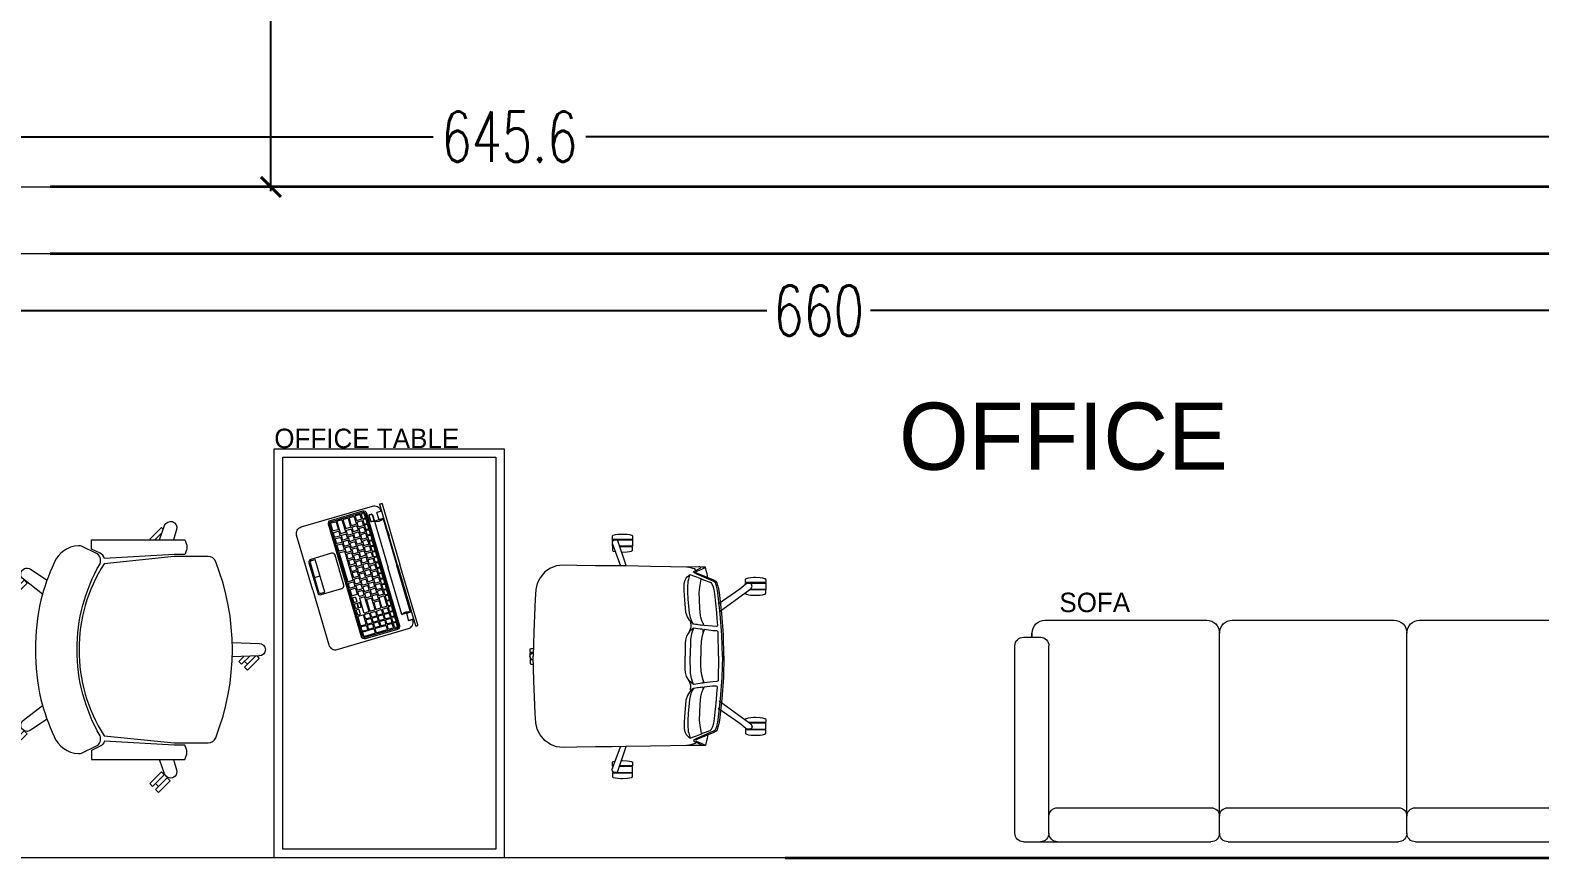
# Model space of a CAD drawing. Header units: centimetres. Extents: x -3207095 to 15275363, y -32656 to 4798027.
# Drawn here: x 683546.6 to 683996.9, y 4437975.4 to 4438223.6 of the extents above; entities that cross this region are included whole.
import ezdxf

# ---------------------------------------------------------------- set-up
doc = ezdxf.new("R2010")
doc.units = ezdxf.units.CM
doc.linetypes.add('DUZ', pattern=[500, 500])
doc.layers.get('0').update_dxf_attribs({"color": 1, "linetype": 'DUZ'})
doc.layers.add('DIM', color=1, linetype='DUZ')
for name, color, linetype, lineweight in [('DUVAR', 7, 'Continuous', 35), ('Fix & Furniture', 144, 'Continuous', 13), ('Fix. Furniture', 144, 'Continuous', 9), ('iç duvar', 7, 'Continuous', 50), ('Text & Arrow', 11, 'Continuous', 13), ('Wall', 7, 'Continuous', 35)]:
    doc.layers.add(name, color=color, linetype=linetype, lineweight=lineweight)
doc.styles.add('DIM', font='ROMANSTW.SHX', dxfattribs={"width": 0.7})
doc.dimstyles.new('1_100', dxfattribs={"dimtxt": 15, "dimasz": 6, "dimexe": 6, "dimexo": 0, "dimgap": 2, "dimtad": 0, "dimdec": 1, "dimzin": 11, "dimdsep": 46, "dimtxsty": 'DIM', "dimblk": 'ARCHTICK', "dimcen": 3, "dimdle": 1.25, "dimclrt": 2, "dimadec": 0, "dimazin": 0, "dimtfac": 1.25, "dimtdec": 1, "dimtix": 1, "dimtofl": 0, "dimtmove": 1, "dimatfit": 3, "dimldrblk": 'ARCHTICK', "dimfxl": 20, "dimfxlon": 1, "dimtolj": 1, "dimtzin": 0, "dimarcsym": 0})

# ---------------------------------------------------------------- blocks, each defined once
blk = doc.blocks.new('_ArchTick')
at = {"color": 0, "linetype": 'ByBlock', "const_width": 0.15}
blk.add_lwpolyline([(-0.5, -0.5), (0.5, 0.5)], dxfattribs=at)
blk = doc.blocks.new('*D5511')
at = {"layer": 'Defpoints', "color": 0, "linetype": 'Continuous', "lineweight": 5, "transparency": 16777216}
for p in [(683606.79, 4438416.93), (683606.79, 4438176.93), (683618.44, 4438176.93)]:
    blk.add_point(p, dxfattribs=at)
at = {"layer": 'DIM', "color": 0, "linetype": 'Continuous', "lineweight": -2, "transparency": 16777216}
for p, q in [((683618.44, 4438418.18), (683618.44, 4438312.43)), ((683606.79, 4438416.93), (683624.44, 4438416.93)), ((683618.44, 4438175.68), (683618.44, 4438281.43)), ((683606.79, 4438176.93), (683624.44, 4438176.93))]:
    blk.add_line(p, q, dxfattribs=at)
at = {"layer": 'DIM', "color": 0, "linetype": 'Continuous', "lineweight": -2, "transparency": 16777216, "xscale": 6, "yscale": 6, "zscale": 6}
for p, rotation in [((683618.44, 4438416.93), 90), ((683618.44, 4438176.93), 270)]:
    blk.add_blockref('_ArchTick', p, dxfattribs=dict(at, rotation=rotation))
at = {"layer": 'DIM', "color": 2, "linetype": 'Continuous', "lineweight": 5, "transparency": 16777216, "insert": (683618.44, 4438296.93), "char_height": 15, "attachment_point": 5, "rotation": 90, "style": 'DIM'}
blk.add_mtext('\\A1;240', dxfattribs=at)
blk = doc.blocks.new('*D5557')
at = {"layer": 'Defpoints', "color": 0, "linetype": 'Continuous', "lineweight": 5, "transparency": 16777216}
for p in [(683451.79, 4438156.93), (684111.79, 4438156.93), (684111.79, 4438140.05)]:
    blk.add_point(p, dxfattribs=at)
at = {"layer": 'DIM', "color": 0, "linetype": 'Continuous', "lineweight": -2, "transparency": 16777216}
for p, q in [((683451.79, 4438156.93), (683451.79, 4438134.05)), ((684111.79, 4438156.93), (684111.79, 4438134.05)), ((683450.54, 4438140.05), (683766.29, 4438140.05)), ((684113.04, 4438140.05), (683797.29, 4438140.05))]:
    blk.add_line(p, q, dxfattribs=at)
at = {"layer": 'DIM', "color": 0, "linetype": 'Continuous', "lineweight": -2, "transparency": 16777216, "xscale": 6, "yscale": 6, "zscale": 6, "rotation": 180}
blk.add_blockref('_ArchTick', (683451.79, 4438140.05), dxfattribs=at)
at = {"layer": 'DIM', "color": 0, "linetype": 'Continuous', "lineweight": -2, "transparency": 16777216, "xscale": 6, "yscale": 6, "zscale": 6}
blk.add_blockref('_ArchTick', (684111.79, 4438140.05), dxfattribs=at)
at = {"layer": 'DIM', "color": 2, "linetype": 'Continuous', "lineweight": 5, "transparency": 16777216, "insert": (683781.79, 4438140.05), "char_height": 15, "attachment_point": 5, "style": 'DIM'}
blk.add_mtext('\\A1;660', dxfattribs=at)
blk = doc.blocks.new('*D5562')
at = {"layer": 'Defpoints', "color": 0, "linetype": 'Continuous', "lineweight": 5, "transparency": 16777216}
for p in [(683366.79, 4438191.86), (683366.79, 4438176.93), (684012.36, 4438176.93)]:
    blk.add_point(p, dxfattribs=at)
at = {"layer": 'DIM', "color": 0, "linetype": 'Continuous', "lineweight": -2, "transparency": 16777216}
for p, q in [((683366.79, 4438176.93), (683366.79, 4438197.86)), ((684012.36, 4438176.93), (684012.36, 4438197.86)), ((683365.54, 4438191.86), (683666.83, 4438191.86)), ((684013.61, 4438191.86), (683712.33, 4438191.86))]:
    blk.add_line(p, q, dxfattribs=at)
at = {"layer": 'DIM', "color": 0, "linetype": 'Continuous', "lineweight": -2, "transparency": 16777216, "xscale": 6, "yscale": 6, "zscale": 6, "rotation": 180}
blk.add_blockref('_ArchTick', (683366.79, 4438191.86), dxfattribs=at)
at = {"layer": 'DIM', "color": 0, "linetype": 'Continuous', "lineweight": -2, "transparency": 16777216, "xscale": 6, "yscale": 6, "zscale": 6}
blk.add_blockref('_ArchTick', (684012.36, 4438191.86), dxfattribs=at)
at = {"layer": 'DIM', "color": 2, "linetype": 'Continuous', "lineweight": 5, "transparency": 16777216, "insert": (683689.58, 4438191.86), "char_height": 15, "attachment_point": 5, "style": 'DIM'}
blk.add_mtext('\\A1;645.6', dxfattribs=at)
blk = doc.blocks.new('*D5819')
at = {"layer": 'Defpoints', "color": 0, "linetype": 'Continuous', "lineweight": 5, "transparency": 16777216}
for p in [(691256.93, 4438668.74), (0, 4437978.74), (691238.54, 4437978.74)]:
    blk.add_point(p, dxfattribs=at)
at = {"layer": 'DIM', "color": 0, "linetype": 'Continuous', "lineweight": -2, "transparency": 16777216}
for p, q in [((691256.93, 4438668.74), (691232.54, 4438668.74)), ((691238.54, 4438669.99), (691238.54, 4438339.24)), ((691238.54, 4437977.49), (691238.54, 4438308.24)), ((691218.54, 4437978.74), (691244.54, 4437978.74))]:
    blk.add_line(p, q, dxfattribs=at)
at = {"layer": 'DIM', "color": 0, "linetype": 'Continuous', "lineweight": -2, "transparency": 16777216, "xscale": 6, "yscale": 6, "zscale": 6}
for p, rotation in [((691238.54, 4438668.74), 90), ((691238.54, 4437978.74), 270)]:
    blk.add_blockref('_ArchTick', p, dxfattribs=dict(at, rotation=rotation))
at = {"layer": 'DIM', "color": 2, "linetype": 'Continuous', "lineweight": 5, "transparency": 16777216, "insert": (691238.54, 4438323.74), "char_height": 15, "attachment_point": 5, "rotation": 90, "style": 'DIM'}
blk.add_mtext('\\A1;690', dxfattribs=at)
blk = doc.blocks.new('545')
at = {"color": 0}
for p, q in [((-345, -317.5), (-269, -291.1)), ((-336.8, -333.6), (-269.4, -308.1)), ((345, -317.5), (269, -291.1)), ((336.8, -333.6), (269.4, -308.1)), ((-345, -317.5), (-346.6, -320.4)), ((-346.6, -320.4), (-346.6, -326.6)), ((-346.6, -326.6), (-343.2, -332.1)), ((-343.2, -332.1), (-336.8, -333.6)), ((343.2, -332.1), (336.8, -333.6)), ((346.6, -326.6), (343.2, -332.1)), ((345, -317.5), (346.6, -320.4)), ((346.6, -320.4), (346.6, -326.6))]:
    blk.add_line(p, q, dxfattribs=at)
for points in [[(-219.4, 64.5), (-229.8, 64.5), (-231.4, 65.6), (-232.2, 66.9), (-233.6, 73.7), (-234.6, 80.5), (-235.3, 89.1), (-235.3, 94.3), (-234.6, 108.1), (-233.6, 115), (-232.1, 121.4), (-231.7, 122.6), (-230.9, 123.4), (-230.3, 124), (-228.7, 124.4), (-219.4, 124.4), (-219.4, 64.5)], [(-214.3, 64.5), (-217.6, 64.5), (-217.6, 124.4), (-199.4, 124.4), (-199.4, 77.4)], [(-190, 64.5), (-187.2, 64.5), (-185.6, 65.6), (-184.9, 66.9), (-183.4, 73.7), (-182.4, 80.5), (-181.8, 89.1), (-181.7, 94.3), (-182.4, 108.1), (-183.4, 115), (-184.9, 121.4), (-185.4, 122.6), (-186.1, 123.4), (-186.7, 124), (-188.3, 124.4), (-197.6, 124.4), (-197.5, 74.9)], [(190, 64.5), (187.2, 64.5), (185.6, 65.6), (184.9, 66.9), (183.4, 73.7), (182.4, 80.5), (181.8, 89.1), (181.7, 94.3), (182.4, 108.1), (183.4, 115), (184.9, 121.4), (185.4, 122.6), (186.1, 123.4), (186.7, 124), (188.3, 124.4), (197.6, 124.4), (197.5, 74.9)], [(214.3, 64.5), (217.6, 64.5), (217.6, 124.4), (199.4, 124.4), (199.4, 77.4)], [(219.4, 64.5), (229.8, 64.5), (231.4, 65.6), (232.2, 66.9), (233.6, 73.7), (234.6, 80.5), (235.3, 89.1), (235.3, 94.3), (234.6, 108.1), (233.6, 115), (232.1, 121.4), (231.7, 122.6), (230.9, 123.4), (230.3, 124), (228.7, 124.4), (219.4, 124.4), (219.4, 64.5)], [(-132.6, -14.4), (-199.4, 77.4), (-201, 80.6), (-207.9, 84), (-215.1, 82), (-217.6, 76.5), (-217.6, 69.9), (-214.7, 65.1), (-200.3, 47.2), (-155.2, -16.8)], [(132.6, -14.4), (199.4, 77.4), (201, 80.6), (207.9, 84), (215.1, 82), (217.6, 76.5), (217.6, 69.9), (214.7, 65.1), (200.3, 47.2), (155.2, -16.8)], [(0, 0), (-63.6, -1.5), (-127.1, -6.1), (-190.4, -13.6), (-201.5, -15.6), (-211.2, -18), (-218.8, -20.6), (-223.1, -23), (-226.8, -30.4), (-246.5, -79.1), (-248.6, -82.8), (-251.1, -83.9), (-252.7, -83), (-254.8, -78), (-259.1, -67.6), (-261.5, -61.7), (-264.8, -55.1)], [(0, 0), (63.6, -1.5), (127.1, -6.1), (190.4, -13.6), (201.5, -15.6), (211.2, -18), (218.8, -20.6), (223.1, -23), (226.8, -30.4), (246.5, -79.1), (248.6, -82.8), (251.1, -83.9), (252.7, -83), (254.8, -78), (259.1, -67.6), (261.5, -61.7), (264.8, -55.1)], [(0.2, -4.7), (-63.2, -6.7), (-126.5, -11.2), (-189.5, -18.2), (-196.2, -19.3), (-204.4, -21.2), (-210.2, -22.5), (-215.6, -23.9), (-220.4, -26.3), (-223, -29.8), (-226.5, -38.7), (-244.9, -81.3), (-250.6, -90.6), (-253, -89.5), (-263.2, -68.6)], [(-91.9, -19.6), (-89.7, -20.5), (-88.8, -22), (-89.5, -34.1), (-92.1, -59.3), (-99.5, -62.8), (-106.1, -65.7), (-116.1, -68.7), (-120.2, -69.6), (-142.3, -71.9), (-168, -73.2), (-190.1, -73.4), (-205.5, -72.3), (-224.1, -68.9), (-229.7, -68), (-229.9, -67.7), (-227.8, -61.1), (-221, -41.5), (-219.4, -38.7), (-217, -36.7), (-209.7, -33.5), (-199.2, -30.3), (-193, -29.1), (-185.7, -27.7), (-130.2, -22.5), (-111.3, -21.1), (-91.9, -19.6)], [(0, -16.2), (-73.5, -17.6), (-74.4, -19.1), (-75.4, -20.9), (-76.1, -32.8), (-79.4, -57.8), (-78.4, -59.4), (-76.1, -60.2), (-70.7, -62), (-56.7, -66.2), (-43.6, -67.7), (-25.3, -68.5), (0.1, -68.5)], [(-0.2, -4.7), (63.2, -6.7), (126.5, -11.2), (189.5, -18.2), (196.2, -19.3), (204.4, -21.2), (210.2, -22.5), (215.6, -23.9), (220.4, -26.3), (223, -29.8), (226.5, -38.7), (244.9, -81.3), (250.6, -90.6), (253, -89.5), (263.2, -68.6)], [(0, -16.2), (73.5, -17.6), (74.4, -19.1), (75.4, -20.9), (76.1, -32.8), (79.4, -57.8), (78.4, -59.4), (76.1, -60.2), (70.7, -62), (56.7, -66.2), (43.6, -67.7), (25.3, -68.5), (-0.1, -68.5)], [(91.9, -19.6), (89.7, -20.5), (88.8, -22), (89.5, -34.1), (92.1, -59.3), (99.5, -62.8), (106.1, -65.7), (116.1, -68.7), (120.2, -69.6), (142.3, -71.9), (168, -73.2), (190.1, -73.4), (205.5, -72.3), (224.1, -68.9), (229.7, -68), (229.9, -67.7), (227.8, -61.1), (221, -41.5), (219.4, -38.7), (217, -36.7), (209.7, -33.5), (199.2, -30.3), (193, -29.1), (185.7, -27.7), (130.2, -22.5), (111.3, -21.1), (91.9, -19.6)], [(-255.6, -84.2), (-260.2, -86.3), (-262, -92.8), (-263.4, -98.3), (-265.5, -112.1), (-266.6, -159.4), (-267.4, -218.9), (-269.1, -292.2), (-270, -333.3), (-270, -382.5), (-270.4, -438.7), (-271.8, -478.9), (-269.6, -498.9), (-262.6, -517.5), (-251.2, -533.8), (-234.1, -548.3), (-217.3, -556.3), (-198.7, -560.3), (-170, -562.3), (-146.1, -564), (-72.8, -567), (0, -568.4)], [(-264.8, -55.1), (-265.4, -55.1), (-265.6, -55.5), (-265.8, -64.7), (-266.1, -71.9), (-266.1, -75.4), (-265.5, -110.6)], [(-263.2, -68.6), (-263.9, -68.6), (-263.9, -68.6), (-264.8, -69.2), (-265.3, -70.7), (-266.1, -83.6)], [(-233.5, -47.9), (-245.4, -50.4), (-252.1, -51.7), (-265.3, -55)], [(-98.2, -62.2), (-95.7, -62.2), (-93.1, -62.2), (-91.9, -62.6), (-92.6, -67.5), (-93.1, -71), (-93.8, -76.4), (-94.3, -80), (-95.1, -85.2), (-95.8, -90.3), (-95.9, -91.1), (-101.7, -94.4), (-107.4, -96.4), (-111.2, -98.7), (-128.4, -102.5), (-139.6, -104.1), (-170.4, -106.5), (-191.7, -107.6), (-204, -107.6), (-223.7, -106.2), (-229.5, -104.9), (-241.4, -101.6), (-243.9, -100.7), (-240.7, -93.5), (-236.9, -82.3), (-232.9, -72), (-231.6, -68.5), (-228.5, -63.2)], [(-71.4, -61.7), (-75.9, -61.5), (-78.7, -61.8), (-79.9, -62.2), (-80.5, -65.7), (-81.1, -70.4), (-82.2, -78.1), (-82.8, -84), (-83.8, -90.4), (-66.6, -97.1), (-50.4, -99.5), (0, -101)], [(71.4, -61.7), (75.9, -61.5), (78.7, -61.8), (79.9, -62.2), (80.5, -65.7), (81.1, -70.4), (82.2, -78.1), (82.8, -84), (83.8, -90.4), (66.6, -97.1), (50.4, -99.5), (0, -101)], [(255.6, -84.2), (260.2, -86.3), (262, -92.8), (263.4, -98.3), (265.5, -112.1), (266.6, -159.4), (267.4, -218.9), (269.1, -292.2), (270, -333.3), (270, -382.5), (270.4, -438.7), (271.8, -478.9), (269.6, -498.9), (262.6, -517.5), (251.2, -533.8), (234.1, -548.3), (217.3, -556.3), (198.7, -560.3), (170, -562.3), (146.1, -564), (72.8, -567), (0, -568.4)], [(98.2, -62.2), (95.7, -62.2), (93.1, -62.2), (91.9, -62.6), (92.6, -67.5), (93.1, -71), (93.8, -76.4), (94.3, -80), (95.1, -85.2), (95.8, -90.3), (95.9, -91.1), (101.7, -94.4), (107.4, -96.4), (111.2, -98.7), (128.4, -102.5), (139.6, -104.1), (170.4, -106.5), (191.7, -107.6), (204, -107.6), (223.7, -106.2), (229.5, -104.9), (241.4, -101.6), (243.9, -100.7), (240.7, -93.5), (236.9, -82.3), (232.9, -72), (231.6, -68.5), (228.5, -63.2)], [(233.5, -47.9), (245.4, -50.4), (252.1, -51.7), (265.3, -55)], [(263.2, -68.6), (263.9, -68.6), (263.9, -68.6), (264.8, -69.2), (265.3, -70.7), (266.1, -83.6)], [(264.8, -55.1), (265.4, -55.1), (265.6, -55.5), (265.8, -64.7), (266.1, -71.9), (266.1, -75.4), (265.5, -110.6)], [(-95.9, -91.1), (-99.3, -95.4), (-107.3, -102.6), (-117.3, -109.1), (-130.9, -113.4), (-156.8, -115.8), (-179.9, -117.6), (-198.2, -119), (-214.2, -118.9), (-221.1, -117.5), (-227.1, -115.5), (-232.7, -112.9), (-236.5, -109.5), (-240.1, -105.9), (-242.4, -102.4), (-243, -101.1)], [(-102.3, -99.6), (-88.6, -99)], [(-88.6, -99), (-86.2, -99), (-81.4, -100.2), (-73.1, -103.2)], [(-83.8, -90.4), (-72.8, -103.9), (-68.2, -107.1), (-59.9, -111.7), (-48.2, -114.4), (-39.4, -115.5), (-33.8, -115.8), (0, -115.8)], [(83.8, -90.4), (72.8, -103.9), (68.2, -107.1), (59.9, -111.7), (48.2, -114.4), (39.4, -115.5), (33.8, -115.8), (0, -115.8)], [(88.6, -99), (86.2, -99), (81.4, -100.2), (73.1, -103.2)], [(102.3, -99.6), (88.6, -99)], [(95.9, -91.1), (99.3, -95.4), (107.3, -102.6), (117.3, -109.1), (130.9, -113.4), (156.8, -115.8), (179.9, -117.6), (198.2, -119), (214.2, -118.9), (221.1, -117.5), (227.1, -115.5), (232.7, -112.9), (236.5, -109.5), (240.1, -105.9), (242.4, -102.4), (243, -101.1)], [(-348.4, -332.4), (-358.8, -332.4), (-360.4, -331.3), (-361.2, -330), (-362.6, -323.2), (-363.6, -316.4), (-364.3, -307.8), (-364.3, -302.6), (-363.6, -288.8), (-362.6, -281.9), (-361.1, -275.4), (-360.7, -274.3), (-359.9, -273.5), (-359.3, -272.9), (-357.7, -272.5), (-348.4, -272.5), (-348.4, -332.4)], [(-341.8, -332.4), (-346.6, -332.4), (-346.6, -272.5), (-328.4, -272.5), (-328.4, -311.7)], [(-310.6, -305.5), (-310.5, -302.7), (-311.2, -288.9), (-312.2, -282), (-313.7, -275.5), (-314.2, -274.4), (-314.9, -273.6), (-315.5, -273), (-317.1, -272.6), (-326.4, -272.6), (-326.4, -311.1)], [(310.6, -305.5), (310.5, -302.7), (311.2, -288.9), (312.2, -282), (313.7, -275.5), (314.2, -274.4), (314.9, -273.6), (315.5, -273), (317.1, -272.6), (326.4, -272.6), (326.4, -311.1)], [(341.8, -332.4), (346.6, -332.4), (346.6, -272.5), (328.4, -272.5), (328.4, -311.7)], [(348.4, -332.4), (358.8, -332.4), (360.4, -331.3), (361.2, -330), (362.6, -323.2), (363.6, -316.4), (364.3, -307.8), (364.3, -302.6), (363.6, -288.8), (362.6, -281.9), (361.1, -275.4), (360.7, -274.3), (359.9, -273.5), (359.3, -272.9), (357.7, -272.5), (348.4, -272.5), (348.4, -332.4)], [(-328.4, -330.4), (-328.5, -332.5), (-334, -332.5)], [(-326.4, -332.5), (-316, -332.5), (-314.4, -331.4), (-313.7, -330.1), (-312.5, -324.4)], [(-326.4, -329.7), (-326.4, -332.5)], [(326.4, -332.5), (316, -332.5), (314.4, -331.4), (313.7, -330.1), (312.5, -324.4)], [(326.4, -329.7), (326.4, -332.5)], [(328.4, -330.4), (328.5, -332.5), (334, -332.5)], [(-10.8, -568.2), (-10.8, -577.8), (-20.1, -577.8), (-21.6, -577.5), (-22.8, -576.6), (-23.4, -575.7), (-23.5, -574.8), (-23.5, -571.1), (-23.5, -567.9)], [(0.2, -578.5), (-1.7, -578.4), (-2.8, -578.1), (-6.3, -576.9), (-9.2, -571.9), (-9.2, -568.2)], [(-3.7, -577.8), (-8.8, -577.8), (-8.8, -572.6)], [(-0.2, -578.5), (1.7, -578.4), (2.8, -578.1), (6.3, -576.9), (9.2, -571.9), (9.2, -568.2)], [(3.7, -577.8), (8.8, -577.8), (8.8, -572.6)], [(10.8, -568.2), (10.8, -577.8), (20.1, -577.8), (21.6, -577.5), (22.8, -576.6), (23.4, -575.7), (23.5, -574.8), (23.5, -571.1), (23.5, -567.9)]]:
    blk.add_lwpolyline(points, dxfattribs=at)
blk = doc.blocks.new('dfdjfgkjgh')
at = {"layer": 'Fix. Furniture', "rotation": 180}
blk.add_blockref('545', (250.2, 2059.6), dxfattribs=at)
blk = doc.blocks.new('Office CHair')
for p, q in [((7.47, 3.75), (7.74, 3.47)), ((-4.15, -4.72), (-3.87, -4.99)), ((19.29, -4.93), (19.36, -4.99)), ((0.31, -18.33), (0.59, -18.6)), ((14.64, -18.32), (14.92, -18.6))]:
    blk.add_line(p, q)
for points in [[(8.26, 4.63), (8.02, 4.86), (6.91, 3.75)], [(6.91, 3.75), (7.19, 3.47), (8.26, 4.54)], [(7.74, 2.91), (7.47, 3.19), (8.24, 3.96)], [(8.22, 3.39), (7.74, 2.91)], [(20.3, -4.26), (20.47, -4.44), (19.36, -5.55)], [(19.29, -5.06), (19.98, -4.38)], [(19.36, -5.55), (19.29, -5.48)]]:
    blk.add_lwpolyline(points)
for points in [[(9.53, 2.3), (9.45, 4.86, 1), (8.27, 4.86), (8.18, 2.3, -0.488714)], [(-1.57, -3.3), (-2.57, -3.01, 1), (-2.93, -4.13), (-1.57, -4.62, -0.488714)], [(19.29, -4.62), (20.65, -4.13, 1), (20.28, -3.01), (19.29, -3.3, -0.488714)], [(2.26, -15.31), (1.21, -16.87, 1), (2.16, -17.56), (3.57, -15.75, -0.488714)], [(14.14, -15.75), (15.55, -17.56, 1), (16.51, -16.87), (15.46, -15.31, -0.488714)]]:
    blk.add_lwpolyline(points, format="xyb")
for points in [[(0.68, -9.88), (0, -3.21), (0, 0, -0.30894), (0.5, 0.73, -0.188301), (17.22, 0.73, -0.30894), (17.72, 0), (17.72, -3.21), (17.03, -9.88, -0.291999)], [(-1.57, -11.08), (-1.57, -4), (-1.57, -2.22, -0.285714), (-0.2, -2.22), (-0.2, -3.21), (0.18, -9.85, 0.220172), (-0.32, -10.27), (-0.71, -11.08)], [(19.29, -11.08), (19.29, -4), (19.29, -2.22, 0.285714), (17.91, -2.22), (17.91, -3.21), (17.53, -9.85, -0.220172), (18.04, -10.27), (18.42, -11.08)], [(-0.93, -11.96), (-0.32, -10.67, -0.398658), (0.68, -10.27, 0.131636), (8.86, -12.46, 0.131636), (17.03, -10.27, -0.398658), (18.04, -10.67), (18.65, -11.96, -0.121111), (18.73, -12.33, -0.297131), (17.11, -14.63, -0.043299), (13.58, -15.91, -0.055781), (8.86, -16.4, -0.055781), (4.13, -15.91, -0.043299), (0.61, -14.63, -0.297131), (-1.01, -12.33, -0.121111)]]:
    blk.add_lwpolyline(points, format="xyb", close=True)
for points in [[(-4.7, -4.72), (-4.43, -4.99), (-3.31, -3.88), (-3.59, -3.6)], [(-3.87, -5.55), (-4.15, -5.27), (-3.03, -4.16), (-2.76, -4.44)], [(-0.24, -18.33), (0.04, -18.6), (1.15, -17.49), (0.87, -17.21)], [(14.08, -18.32), (14.36, -18.6), (15.47, -17.49), (15.19, -17.21)], [(0.59, -19.16), (0.31, -18.88), (1.43, -17.77), (1.71, -18.05)], [(14.92, -19.16), (14.64, -18.88), (15.75, -17.76), (16.03, -18.04)]]:
    blk.add_lwpolyline(points, close=True)
blk = doc.blocks.new('hdfhdfghlhjl')
at = {"layer": 'Fix. Furniture'}
for points in [[(2739.19, 2037.5), (2731.79, 2037.5, -0.414214), (2731.71, 2037.58), (2731.71, 2037.7, -0.414214), (2731.79, 2037.78), (2739.19, 2037.78)], [(2739.21, 2027.1), (2732.5, 2027.1, -0.414214), (2731.71, 2027.9), (2731.71, 2036.6, -0.414214), (2732.5, 2037.39)], [(2739.19, 2037.5), (2746.59, 2037.5, 0.414214), (2746.67, 2037.58), (2746.67, 2037.7, 0.414214), (2746.59, 2037.78), (2739.19, 2037.78)], [(2739.21, 2027.1), (2745.91, 2027.1, 0.414214), (2746.71, 2027.9), (2746.71, 2036.6, 0.414214), (2745.91, 2037.39)], [(2742.14, 2031.68), (2742.14, 2031.91, -0.414214), (2742.22, 2031.98), (2742.66, 2031.98, -0.414214), (2742.74, 2031.91), (2742.74, 2031.68)], [(2742.74, 2031.64), (2742.74, 2031.41, -0.414214), (2742.66, 2031.33), (2742.22, 2031.33, -0.414214), (2742.14, 2031.41), (2742.14, 2031.64)]]:
    blk.add_lwpolyline(points, format="xyb", dxfattribs=at)
for points in [[(2732.58, 2037.31), (2732.58, 2036.89)], [(2733.5, 2036.89), (2732.58, 2036.89)], [(2732.6, 2037.5), (2732.6, 2036.89)], [(2733.48, 2037.5), (2733.48, 2036.89)], [(2733.5, 2037.39), (2739.21, 2037.39)], [(2733.5, 2037.39), (2733.5, 2036.89)], [(2733.5, 2036.89), (2733.5, 2036.32)], [(2744.91, 2037.39), (2739.21, 2037.39)], [(2744.91, 2037.39), (2744.91, 2036.89)], [(2744.91, 2036.89), (2745.83, 2036.89)], [(2744.91, 2036.89), (2744.91, 2036.32)], [(2744.93, 2037.5), (2744.93, 2036.89)], [(2745.81, 2037.5), (2745.81, 2036.89)], [(2745.83, 2037.31), (2745.83, 2036.89)], [(2733.5, 2036.32), (2739.19, 2036.32)], [(2739.21, 2036.32), (2739.19, 2036.32)], [(2744.91, 2036.32), (2739.23, 2036.32)], [(2742.14, 2031.68), (2742.74, 2031.68)], [(2742.14, 2031.64), (2742.74, 2031.64)], [(2739.84, 2028.38), (2735.85, 2028.38)], [(2735.85, 2027.94), (2735.85, 2028.38)], [(2737.84, 2027.74), (2737.84, 2028.38)], [(2739.84, 2027.94), (2739.84, 2028.38)], [(2739.64, 2027.74), (2736.05, 2027.74)]]:
    blk.add_lwpolyline(points, dxfattribs=at)
for points in [[(2735, 2037.5), (2735.64, 2037.5), (2735.64, 2037.45), (2735, 2037.45)], [(2743.37, 2037.5), (2742.73, 2037.5), (2742.73, 2037.45), (2743.37, 2037.45)]]:
    blk.add_lwpolyline(points, close=True, dxfattribs=at)
for points in [[(2746.07, 2031.05), (2732.31, 2031.05, -0.414214), (2731.95, 2031.41), (2731.95, 2035.35, -0.414214), (2732.31, 2035.71), (2746.07, 2035.71, -0.414214), (2746.43, 2035.35), (2746.43, 2031.41, -0.414214)], [(2746.07, 2031.21), (2732.31, 2031.21, -0.414214), (2732.11, 2031.41), (2732.11, 2035.35, -0.414214), (2732.31, 2035.55), (2746.07, 2035.55, -0.414214), (2746.27, 2035.35), (2746.27, 2031.41, -0.414214)], [(2732.33, 2035.43), (2732.76, 2035.43, -0.414214), (2732.84, 2035.35), (2732.84, 2035.16, -0.414214), (2732.76, 2035.08), (2732.33, 2035.08, -0.414214), (2732.25, 2035.16), (2732.25, 2035.35, -0.414214)], [(2732.33, 2034.94), (2732.76, 2034.94, -0.414214), (2732.84, 2034.86), (2732.84, 2034.42, -0.414214), (2732.76, 2034.34), (2732.33, 2034.34, -0.414214), (2732.25, 2034.42), (2732.25, 2034.86, -0.414214)], [(2732.69, 2036.32), (2733.36, 2036.32, -0.414214), (2733.48, 2036.2), (2733.48, 2036.02, -0.414214), (2733.36, 2035.9), (2732.69, 2035.9, -0.414214), (2732.57, 2036.02), (2732.57, 2036.2, -0.414214)], [(2732.69, 2036.28), (2733.36, 2036.28, -0.414214), (2733.44, 2036.2), (2733.44, 2036.02, -0.414214), (2733.36, 2035.94), (2732.69, 2035.94, -0.414214), (2732.61, 2036.02), (2732.61, 2036.2, -0.414214)], [(2732.99, 2035.43), (2733.43, 2035.43, -0.414214), (2733.51, 2035.35), (2733.51, 2035.16, -0.414214), (2733.43, 2035.08), (2732.99, 2035.08, -0.414214), (2732.91, 2035.16), (2732.91, 2035.35, -0.414214)], [(2733.09, 2034.94), (2733.53, 2034.94, -0.414214), (2733.61, 2034.86), (2733.61, 2034.42, -0.414214), (2733.53, 2034.34), (2733.09, 2034.34, -0.414214), (2733.01, 2034.42), (2733.01, 2034.86, -0.414214)], [(2733.66, 2035.43), (2734.1, 2035.43, -0.414214), (2734.18, 2035.35), (2734.18, 2035.16, -0.414214), (2734.1, 2035.08), (2733.66, 2035.08, -0.414214), (2733.58, 2035.16), (2733.58, 2035.35, -0.414214)], [(2733.86, 2034.94), (2734.3, 2034.94, -0.414214), (2734.38, 2034.86), (2734.38, 2034.42, -0.414214), (2734.3, 2034.34), (2733.86, 2034.34, -0.414214), (2733.78, 2034.42), (2733.78, 2034.86, -0.414214)], [(2734.32, 2035.43), (2734.76, 2035.43, -0.414214), (2734.84, 2035.35), (2734.84, 2035.16, -0.414214), (2734.76, 2035.08), (2734.32, 2035.08, -0.414214), (2734.24, 2035.16), (2734.24, 2035.35, -0.414214)], [(2734.62, 2034.94), (2735.06, 2034.94, -0.414214), (2735.14, 2034.86), (2735.14, 2034.42, -0.414214), (2735.06, 2034.34), (2734.62, 2034.34, -0.414214), (2734.54, 2034.42), (2734.54, 2034.86, -0.414214)], [(2734.99, 2035.43), (2735.43, 2035.43, -0.414214), (2735.51, 2035.35), (2735.51, 2035.16, -0.414214), (2735.43, 2035.08), (2734.99, 2035.08, -0.414214), (2734.91, 2035.16), (2734.91, 2035.35, -0.414214)], [(2735.39, 2034.94), (2735.83, 2034.94, -0.414214), (2735.91, 2034.86), (2735.91, 2034.42, -0.414214), (2735.83, 2034.34), (2735.39, 2034.34, -0.414214), (2735.31, 2034.42), (2735.31, 2034.86, -0.414214)], [(2735.66, 2035.43), (2736.09, 2035.43, -0.414214), (2736.17, 2035.35), (2736.17, 2035.16, -0.414214), (2736.09, 2035.08), (2735.66, 2035.08, -0.414214), (2735.58, 2035.16), (2735.58, 2035.35, -0.414214)], [(2736.15, 2034.94), (2736.59, 2034.94, -0.414214), (2736.67, 2034.86), (2736.67, 2034.42, -0.414214), (2736.59, 2034.34), (2736.15, 2034.34, -0.414214), (2736.07, 2034.42), (2736.07, 2034.86, -0.414214)], [(2736.32, 2035.43), (2736.76, 2035.43, -0.414214), (2736.84, 2035.35), (2736.84, 2035.16, -0.414214), (2736.76, 2035.08), (2736.32, 2035.08, -0.414214), (2736.24, 2035.16), (2736.24, 2035.35, -0.414214)], [(2736.92, 2034.94), (2737.36, 2034.94, -0.414214), (2737.44, 2034.86), (2737.44, 2034.42, -0.414214), (2737.36, 2034.34), (2736.92, 2034.34, -0.414214), (2736.84, 2034.42), (2736.84, 2034.86, -0.414214)], [(2736.99, 2035.43), (2737.43, 2035.43, -0.414214), (2737.51, 2035.35), (2737.51, 2035.16, -0.414214), (2737.43, 2035.08), (2736.99, 2035.08, -0.414214), (2736.91, 2035.16), (2736.91, 2035.35, -0.414214)], [(2737.65, 2035.43), (2738.09, 2035.43, -0.414214), (2738.17, 2035.35), (2738.17, 2035.16, -0.414214), (2738.09, 2035.08), (2737.65, 2035.08, -0.414214), (2737.57, 2035.16), (2737.57, 2035.35, -0.414214)], [(2737.69, 2034.94), (2738.12, 2034.94, -0.414214), (2738.2, 2034.86), (2738.2, 2034.42, -0.414214), (2738.12, 2034.34), (2737.69, 2034.34, -0.414214), (2737.61, 2034.42), (2737.61, 2034.86, -0.414214)], [(2738.32, 2035.43), (2738.76, 2035.43, -0.414214), (2738.84, 2035.35), (2738.84, 2035.16, -0.414214), (2738.76, 2035.08), (2738.32, 2035.08, -0.414214), (2738.24, 2035.16), (2738.24, 2035.35, -0.414214)], [(2738.45, 2034.94), (2738.89, 2034.94, -0.414214), (2738.97, 2034.86), (2738.97, 2034.42, -0.414214), (2738.89, 2034.34), (2738.45, 2034.34, -0.414214), (2738.37, 2034.42), (2738.37, 2034.86, -0.414214)], [(2738.99, 2035.43), (2739.42, 2035.43, -0.414214), (2739.5, 2035.35), (2739.5, 2035.16, -0.414214), (2739.42, 2035.08), (2738.99, 2035.08, -0.414214), (2738.91, 2035.16), (2738.91, 2035.35, -0.414214)], [(2739.22, 2034.94), (2739.66, 2034.94, -0.414214), (2739.74, 2034.86), (2739.74, 2034.42, -0.414214), (2739.66, 2034.34), (2739.22, 2034.34, -0.414214), (2739.14, 2034.42), (2739.14, 2034.86, -0.414214)], [(2739.65, 2035.43), (2740.09, 2035.43, -0.414214), (2740.17, 2035.35), (2740.17, 2035.16, -0.414214), (2740.09, 2035.08), (2739.65, 2035.08, -0.414214), (2739.57, 2035.16), (2739.57, 2035.35, -0.414214)], [(2739.98, 2034.94), (2740.42, 2034.94, -0.414214), (2740.5, 2034.86), (2740.5, 2034.42, -0.414214), (2740.42, 2034.34), (2739.98, 2034.34, -0.414214), (2739.9, 2034.42), (2739.9, 2034.86, -0.414214)], [(2740.32, 2035.43), (2740.76, 2035.43, -0.414214), (2740.84, 2035.35), (2740.84, 2035.16, -0.414214), (2740.76, 2035.08), (2740.32, 2035.08, -0.414214), (2740.24, 2035.16), (2740.24, 2035.35, -0.414214)], [(2740.75, 2034.94), (2741.19, 2034.94, -0.414214), (2741.27, 2034.86), (2741.27, 2034.42, -0.414214), (2741.19, 2034.34), (2740.75, 2034.34, -0.414214), (2740.67, 2034.42), (2740.67, 2034.86, -0.414214)], [(2740.98, 2035.43), (2741.42, 2035.43, -0.414214), (2741.5, 2035.35), (2741.5, 2035.16, -0.414214), (2741.42, 2035.08), (2740.98, 2035.08, -0.414214), (2740.9, 2035.16), (2740.9, 2035.35, -0.414214)], [(2741.51, 2034.94), (2741.95, 2034.94, -0.414214), (2742.03, 2034.86), (2742.03, 2034.42, -0.414214), (2741.95, 2034.34), (2741.51, 2034.34, -0.414214), (2741.43, 2034.42), (2741.43, 2034.86, -0.414214)], [(2741.65, 2035.43), (2742.09, 2035.43, -0.414214), (2742.17, 2035.35), (2742.17, 2035.16, -0.414214), (2742.09, 2035.08), (2741.65, 2035.08, -0.414214), (2741.57, 2035.16), (2741.57, 2035.35, -0.414214)], [(2742.28, 2034.94), (2743.41, 2034.94, -0.414214), (2743.49, 2034.86), (2743.49, 2034.42, -0.414214), (2743.41, 2034.34), (2742.28, 2034.34, -0.414214), (2742.2, 2034.42), (2742.2, 2034.86, -0.414214)], [(2742.32, 2035.43), (2742.75, 2035.43, -0.414214), (2742.83, 2035.35), (2742.83, 2035.16, -0.414214), (2742.75, 2035.08), (2742.32, 2035.08, -0.414214), (2742.24, 2035.16), (2742.24, 2035.35, -0.414214)], [(2742.98, 2035.43), (2743.42, 2035.43, -0.414214), (2743.5, 2035.35), (2743.5, 2035.16, -0.414214), (2743.42, 2035.08), (2742.98, 2035.08, -0.414214), (2742.9, 2035.16), (2742.9, 2035.35, -0.414214)], [(2743.65, 2035.43), (2744.09, 2035.43, -0.414214), (2744.17, 2035.35), (2744.17, 2035.16, -0.414214), (2744.09, 2035.08), (2743.65, 2035.08, -0.414214), (2743.57, 2035.16), (2743.57, 2035.35, -0.414214)], [(2743.74, 2034.94), (2744.14, 2034.94, -0.414214), (2744.22, 2034.86), (2744.22, 2034.42, -0.414214), (2744.14, 2034.34), (2743.74, 2034.34, -0.414214), (2743.66, 2034.42), (2743.66, 2034.86, -0.414214)], [(2744.31, 2035.43), (2744.75, 2035.43, -0.414214), (2744.83, 2035.35), (2744.83, 2035.16, -0.414214), (2744.75, 2035.08), (2744.31, 2035.08, -0.414214), (2744.23, 2035.16), (2744.23, 2035.35, -0.414214)], [(2744.38, 2034.94), (2744.78, 2034.94, -0.414214), (2744.86, 2034.86), (2744.86, 2034.42, -0.414214), (2744.78, 2034.34), (2744.38, 2034.34, -0.414214), (2744.3, 2034.42), (2744.3, 2034.86, -0.414214)], [(2744.98, 2035.43), (2745.42, 2035.43, -0.414214), (2745.5, 2035.35), (2745.5, 2035.16, -0.414214), (2745.42, 2035.08), (2744.98, 2035.08, -0.414214), (2744.9, 2035.16), (2744.9, 2035.35, -0.414214)], [(2745.02, 2034.94), (2745.42, 2034.94, -0.414214), (2745.5, 2034.86), (2745.5, 2034.42, -0.414214), (2745.42, 2034.34), (2745.02, 2034.34, -0.414214), (2744.94, 2034.42), (2744.94, 2034.86, -0.414214)], [(2745.65, 2035.43), (2746.08, 2035.43, -0.414214), (2746.16, 2035.35), (2746.16, 2035.16, -0.414214), (2746.08, 2035.08), (2745.65, 2035.08, -0.414214), (2745.57, 2035.16), (2745.57, 2035.35, -0.414214)], [(2745.66, 2034.94), (2746.05, 2034.94, -0.414214), (2746.13, 2034.86), (2746.13, 2034.42, -0.414214), (2746.05, 2034.34), (2745.66, 2034.34, -0.414214), (2745.58, 2034.42), (2745.58, 2034.86, -0.414214)], [(2732.33, 2034.2), (2733.15, 2034.2, -0.414214), (2733.23, 2034.12), (2733.23, 2033.68, -0.414214), (2733.15, 2033.6), (2732.33, 2033.6, -0.414214), (2732.25, 2033.68), (2732.25, 2034.12, -0.414214)], [(2732.33, 2033.46), (2733.32, 2033.46, -0.414214), (2733.4, 2033.38), (2733.4, 2032.94, -0.414214), (2733.32, 2032.86), (2732.33, 2032.86, -0.414214), (2732.25, 2032.94), (2732.25, 2033.38, -0.414214)], [(2733.47, 2034.2), (2733.91, 2034.2, -0.414214), (2733.99, 2034.12), (2733.99, 2033.68, -0.414214), (2733.91, 2033.6), (2733.47, 2033.6, -0.414214), (2733.39, 2033.68), (2733.39, 2034.12, -0.414214)], [(2733.67, 2033.46), (2734.11, 2033.46, -0.414214), (2734.19, 2033.38), (2734.19, 2032.94, -0.414214), (2734.11, 2032.86), (2733.67, 2032.86, -0.414214), (2733.59, 2032.94), (2733.59, 2033.38, -0.414214)], [(2734.24, 2034.2), (2734.67, 2034.2, -0.414214), (2734.75, 2034.12), (2734.75, 2033.68, -0.414214), (2734.67, 2033.6), (2734.24, 2033.6, -0.414214), (2734.16, 2033.68), (2734.16, 2034.12, -0.414214)], [(2734.44, 2033.46), (2734.88, 2033.46, -0.414214), (2734.96, 2033.38), (2734.96, 2032.94, -0.414214), (2734.88, 2032.86), (2734.44, 2032.86, -0.414214), (2734.36, 2032.94), (2734.36, 2033.38, -0.414214)], [(2735, 2034.2), (2735.44, 2034.2, -0.414214), (2735.52, 2034.12), (2735.52, 2033.68, -0.414214), (2735.44, 2033.6), (2735, 2033.6, -0.414214), (2734.92, 2033.68), (2734.92, 2034.12, -0.414214)], [(2735.21, 2033.46), (2735.64, 2033.46, -0.414214), (2735.72, 2033.38), (2735.72, 2032.94, -0.414214), (2735.64, 2032.86), (2735.21, 2032.86, -0.414214), (2735.13, 2032.94), (2735.13, 2033.38, -0.414214)], [(2735.77, 2034.2), (2736.21, 2034.2, -0.414214), (2736.29, 2034.12), (2736.29, 2033.68, -0.414214), (2736.21, 2033.6), (2735.77, 2033.6, -0.414214), (2735.69, 2033.68), (2735.69, 2034.12, -0.414214)], [(2735.97, 2033.46), (2736.41, 2033.46, -0.414214), (2736.49, 2033.38), (2736.49, 2032.94, -0.414214), (2736.41, 2032.86), (2735.97, 2032.86, -0.414214), (2735.89, 2032.94), (2735.89, 2033.38, -0.414214)], [(2736.53, 2034.2), (2736.97, 2034.2, -0.414214), (2737.05, 2034.12), (2737.05, 2033.68, -0.414214), (2736.97, 2033.6), (2736.53, 2033.6, -0.414214), (2736.45, 2033.68), (2736.45, 2034.12, -0.414214)], [(2736.74, 2033.46), (2737.18, 2033.46, -0.414214), (2737.26, 2033.38), (2737.26, 2032.94, -0.414214), (2737.18, 2032.86), (2736.74, 2032.86, -0.414214), (2736.66, 2032.94), (2736.66, 2033.38, -0.414214)], [(2737.3, 2034.2), (2737.74, 2034.2, -0.414214), (2737.82, 2034.12), (2737.82, 2033.68, -0.414214), (2737.74, 2033.6), (2737.3, 2033.6, -0.414214), (2737.22, 2033.68), (2737.22, 2034.12, -0.414214)], [(2737.5, 2033.46), (2737.94, 2033.46, -0.414214), (2738.02, 2033.38), (2738.02, 2032.94, -0.414214), (2737.94, 2032.86), (2737.5, 2032.86, -0.414214), (2737.42, 2032.94), (2737.42, 2033.38, -0.414214)], [(2738.06, 2034.2), (2738.5, 2034.2, -0.414214), (2738.58, 2034.12), (2738.58, 2033.68, -0.414214), (2738.5, 2033.6), (2738.06, 2033.6, -0.414214), (2737.98, 2033.68), (2737.98, 2034.12, -0.414214)], [(2738.27, 2033.46), (2738.71, 2033.46, -0.414214), (2738.79, 2033.38), (2738.79, 2032.94, -0.414214), (2738.71, 2032.86), (2738.27, 2032.86, -0.414214), (2738.19, 2032.94), (2738.19, 2033.38, -0.414214)], [(2738.83, 2034.2), (2739.27, 2034.2, -0.414214), (2739.35, 2034.12), (2739.35, 2033.68, -0.414214), (2739.27, 2033.6), (2738.83, 2033.6, -0.414214), (2738.75, 2033.68), (2738.75, 2034.12, -0.414214)], [(2739.03, 2033.46), (2739.47, 2033.46, -0.414214), (2739.55, 2033.38), (2739.55, 2032.94, -0.414214), (2739.47, 2032.86), (2739.03, 2032.86, -0.414214), (2738.95, 2032.94), (2738.95, 2033.38, -0.414214)], [(2739.6, 2034.2), (2740.03, 2034.2, -0.414214), (2740.11, 2034.12), (2740.11, 2033.68, -0.414214), (2740.03, 2033.6), (2739.6, 2033.6, -0.414214), (2739.52, 2033.68), (2739.52, 2034.12, -0.414214)], [(2739.8, 2033.46), (2740.24, 2033.46, -0.414214), (2740.32, 2033.38), (2740.32, 2032.94, -0.414214), (2740.24, 2032.86), (2739.8, 2032.86, -0.414214), (2739.72, 2032.94), (2739.72, 2033.38, -0.414214)], [(2740.36, 2034.2), (2740.8, 2034.2, -0.414214), (2740.88, 2034.12), (2740.88, 2033.68, -0.414214), (2740.8, 2033.6), (2740.36, 2033.6, -0.414214), (2740.28, 2033.68), (2740.28, 2034.12, -0.414214)], [(2740.56, 2033.46), (2741, 2033.46, -0.414214), (2741.08, 2033.38), (2741.08, 2032.94, -0.414214), (2741, 2032.86), (2740.56, 2032.86, -0.414214), (2740.49, 2032.94), (2740.49, 2033.38, -0.414214)], [(2741.13, 2034.2), (2741.57, 2034.2, -0.414214), (2741.65, 2034.12), (2741.65, 2033.68, -0.414214), (2741.57, 2033.6), (2741.13, 2033.6, -0.414214), (2741.05, 2033.68), (2741.05, 2034.12, -0.414214)], [(2741.33, 2033.46), (2741.77, 2033.46, -0.414214), (2741.85, 2033.38), (2741.85, 2032.94, -0.414214), (2741.77, 2032.86), (2741.33, 2032.86, -0.414214), (2741.25, 2032.94), (2741.25, 2033.38, -0.414214)], [(2741.89, 2034.2), (2742.33, 2034.2, -0.414214), (2742.41, 2034.12), (2742.41, 2033.68, -0.414214), (2742.33, 2033.6), (2741.89, 2033.6, -0.414214), (2741.81, 2033.68), (2741.81, 2034.12, -0.414214)], [(2742.1, 2033.46), (2743.41, 2033.46, -0.414214), (2743.49, 2033.38), (2743.49, 2032.94, -0.414214), (2743.41, 2032.86), (2742.1, 2032.86, -0.414214), (2742.02, 2032.94), (2742.02, 2033.38, -0.414214)], [(2742.66, 2034.2), (2743.41, 2034.2, -0.414214), (2743.49, 2034.12), (2743.49, 2033.68, -0.414214), (2743.41, 2033.6), (2742.66, 2033.6, -0.414214), (2742.58, 2033.68), (2742.58, 2034.12, -0.414214)], [(2743.74, 2034.2), (2744.14, 2034.2, -0.414214), (2744.22, 2034.12), (2744.22, 2033.68, -0.414214), (2744.14, 2033.6), (2743.74, 2033.6, -0.414214), (2743.66, 2033.68), (2743.66, 2034.12, -0.414214)], [(2743.74, 2033.46), (2744.14, 2033.46, -0.414214), (2744.22, 2033.38), (2744.22, 2032.94, -0.414214), (2744.14, 2032.86), (2743.74, 2032.86, -0.414214), (2743.66, 2032.94), (2743.66, 2033.38, -0.414214)], [(2744.38, 2034.2), (2744.78, 2034.2, -0.414214), (2744.86, 2034.12), (2744.86, 2033.68, -0.414214), (2744.78, 2033.6), (2744.38, 2033.6, -0.414214), (2744.3, 2033.68), (2744.3, 2034.12, -0.414214)], [(2744.38, 2033.46), (2744.78, 2033.46, -0.414214), (2744.86, 2033.38), (2744.86, 2032.94, -0.414214), (2744.78, 2032.86), (2744.38, 2032.86, -0.414214), (2744.3, 2032.94), (2744.3, 2033.38, -0.414214)], [(2745.02, 2034.2), (2745.42, 2034.2, -0.414214), (2745.5, 2034.12), (2745.5, 2033.68, -0.414214), (2745.42, 2033.6), (2745.02, 2033.6, -0.414214), (2744.94, 2033.68), (2744.94, 2034.12, -0.414214)], [(2745.02, 2033.46), (2745.42, 2033.46, -0.414214), (2745.5, 2033.38), (2745.5, 2032.94, -0.414214), (2745.42, 2032.86), (2745.02, 2032.86, -0.414214), (2744.94, 2032.94), (2744.94, 2033.38, -0.414214)], [(2745.66, 2034.2), (2746.05, 2034.2, -0.414214), (2746.13, 2034.12), (2746.13, 2032.94, -0.414214), (2746.05, 2032.86), (2745.66, 2032.86, -0.414214), (2745.58, 2032.94), (2745.58, 2034.12, -0.414214)], [(2732.33, 2032.72), (2733.72, 2032.72, -0.414214), (2733.8, 2032.64), (2733.8, 2032.2, -0.414214), (2733.72, 2032.12), (2732.33, 2032.12, -0.414214), (2732.25, 2032.2), (2732.25, 2032.64, -0.414214)], [(2732.33, 2031.98), (2733.15, 2031.98, -0.414214), (2733.23, 2031.91), (2733.23, 2031.41, -0.414214), (2733.15, 2031.33), (2732.33, 2031.33, -0.414214), (2732.25, 2031.41), (2732.25, 2031.91, -0.414214)], [(2733.49, 2031.98), (2733.93, 2031.98, -0.414214), (2734.01, 2031.91), (2734.01, 2031.41, -0.414214), (2733.93, 2031.33), (2733.49, 2031.33, -0.414214), (2733.41, 2031.41), (2733.41, 2031.91, -0.414214)], [(2734.06, 2032.72), (2734.5, 2032.72, -0.414214), (2734.58, 2032.64), (2734.58, 2032.2, -0.414214), (2734.5, 2032.12), (2734.06, 2032.12, -0.414214), (2733.98, 2032.2), (2733.98, 2032.64, -0.414214)], [(2734.26, 2031.98), (2734.7, 2031.98, -0.414214), (2734.78, 2031.91), (2734.78, 2031.41, -0.414214), (2734.7, 2031.33), (2734.26, 2031.33, -0.414214), (2734.18, 2031.41), (2734.18, 2031.91, -0.414214)], [(2734.82, 2032.72), (2735.26, 2032.72, -0.414214), (2735.34, 2032.64), (2735.34, 2032.2, -0.414214), (2735.26, 2032.12), (2734.82, 2032.12, -0.414214), (2734.74, 2032.2), (2734.74, 2032.64, -0.414214)], [(2735.02, 2031.98), (2735.64, 2031.98, -0.414214), (2735.72, 2031.91), (2735.72, 2031.41, -0.414214), (2735.64, 2031.33), (2735.02, 2031.33, -0.414214), (2734.94, 2031.41), (2734.94, 2031.91, -0.414214)], [(2735.59, 2032.72), (2736.03, 2032.72, -0.414214), (2736.11, 2032.64), (2736.11, 2032.2, -0.414214), (2736.03, 2032.12), (2735.59, 2032.12, -0.414214), (2735.51, 2032.2), (2735.51, 2032.64, -0.414214)], [(2735.96, 2031.98), (2739.37, 2031.98, -0.414214), (2739.45, 2031.91), (2739.45, 2031.41, -0.414214), (2739.37, 2031.33), (2735.96, 2031.33, -0.414214), (2735.89, 2031.41), (2735.89, 2031.91, -0.414214)], [(2736.36, 2032.72), (2736.79, 2032.72, -0.414214), (2736.87, 2032.64), (2736.87, 2032.2, -0.414214), (2736.79, 2032.12), (2736.36, 2032.12, -0.414214), (2736.28, 2032.2), (2736.28, 2032.64, -0.414214)], [(2737.12, 2032.72), (2737.56, 2032.72, -0.414214), (2737.64, 2032.64), (2737.64, 2032.2, -0.414214), (2737.56, 2032.12), (2737.12, 2032.12, -0.414214), (2737.04, 2032.2), (2737.04, 2032.64, -0.414214)], [(2737.89, 2032.72), (2738.33, 2032.72, -0.414214), (2738.41, 2032.64), (2738.41, 2032.2, -0.414214), (2738.33, 2032.12), (2737.89, 2032.12, -0.414214), (2737.81, 2032.2), (2737.81, 2032.64, -0.414214)], [(2738.65, 2032.72), (2739.09, 2032.72, -0.414214), (2739.17, 2032.64), (2739.17, 2032.2, -0.414214), (2739.09, 2032.12), (2738.65, 2032.12, -0.414214), (2738.57, 2032.2), (2738.57, 2032.64, -0.414214)], [(2739.42, 2032.72), (2739.86, 2032.72, -0.414214), (2739.94, 2032.64), (2739.94, 2032.2, -0.414214), (2739.86, 2032.12), (2739.42, 2032.12, -0.414214), (2739.34, 2032.2), (2739.34, 2032.64, -0.414214)], [(2739.7, 2031.98), (2740.14, 2031.98, -0.414214), (2740.22, 2031.91), (2740.22, 2031.41, -0.414214), (2740.14, 2031.33), (2739.7, 2031.33, -0.414214), (2739.62, 2031.41), (2739.62, 2031.91, -0.414214)], [(2740.18, 2032.72), (2740.62, 2032.72, -0.414214), (2740.7, 2032.64), (2740.7, 2032.2, -0.414214), (2740.62, 2032.12), (2740.18, 2032.12, -0.414214), (2740.1, 2032.2), (2740.1, 2032.64, -0.414214)], [(2740.46, 2031.98), (2741.08, 2031.98, -0.414214), (2741.16, 2031.91), (2741.16, 2031.41, -0.414214), (2741.08, 2031.33), (2740.46, 2031.33, -0.414214), (2740.38, 2031.41), (2740.38, 2031.91, -0.414214)], [(2740.95, 2032.72), (2741.39, 2032.72, -0.414214), (2741.47, 2032.64), (2741.47, 2032.2, -0.414214), (2741.39, 2032.12), (2740.95, 2032.12, -0.414214), (2740.87, 2032.2), (2740.87, 2032.64, -0.414214)], [(2741.46, 2031.69), (2741.9, 2031.69, -0.414214), (2741.98, 2031.61), (2741.98, 2031.41, -0.414214), (2741.9, 2031.33), (2741.46, 2031.33, -0.414214), (2741.38, 2031.41), (2741.38, 2031.61, -0.414214)], [(2741.72, 2032.72), (2743.43, 2032.72, -0.414214), (2743.51, 2032.64), (2743.51, 2032.2, -0.414214), (2743.43, 2032.12), (2741.72, 2032.12, -0.414214), (2741.64, 2032.2), (2741.64, 2032.64, -0.414214)], [(2743.42, 2031.69), (2742.98, 2031.69, 0.414214), (2742.9, 2031.61), (2742.9, 2031.41, 0.414214), (2742.98, 2031.33), (2743.42, 2031.33, 0.414214), (2743.5, 2031.41), (2743.5, 2031.61, 0.414214)], [(2743.74, 2032.72), (2744.14, 2032.72, -0.414214), (2744.22, 2032.64), (2744.22, 2032.2, -0.414214), (2744.14, 2032.12), (2743.74, 2032.12, -0.414214), (2743.66, 2032.2), (2743.66, 2032.64, -0.414214)], [(2743.74, 2031.98), (2744.78, 2031.98, -0.414214), (2744.86, 2031.91), (2744.86, 2031.41, -0.414214), (2744.78, 2031.33), (2743.74, 2031.33, -0.414214), (2743.66, 2031.41), (2743.66, 2031.91, -0.414214)], [(2744.38, 2032.72), (2744.78, 2032.72, -0.414214), (2744.86, 2032.64), (2744.86, 2032.2, -0.414214), (2744.78, 2032.12), (2744.38, 2032.12, -0.414214), (2744.3, 2032.2), (2744.3, 2032.64, -0.414214)], [(2745.02, 2032.72), (2745.42, 2032.72, -0.414214), (2745.5, 2032.64), (2745.5, 2032.2, -0.414214), (2745.42, 2032.12), (2745.02, 2032.12, -0.414214), (2744.94, 2032.2), (2744.94, 2032.64, -0.414214)], [(2745.02, 2031.98), (2745.42, 2031.98, -0.414214), (2745.5, 2031.91), (2745.5, 2031.41, -0.414214), (2745.42, 2031.33), (2745.02, 2031.33, -0.414214), (2744.94, 2031.41), (2744.94, 2031.91, -0.414214)], [(2745.66, 2032.72), (2746.05, 2032.72, -0.414214), (2746.13, 2032.64), (2746.13, 2031.41, -0.414214), (2746.05, 2031.33), (2745.66, 2031.33, -0.414214), (2745.58, 2031.41), (2745.58, 2032.64, -0.414214)], [(2735.69, 2030.45), (2735.69, 2027.9, 0.414214), (2736.01, 2027.58), (2739.68, 2027.58, 0.414214), (2739.99, 2027.9), (2739.99, 2030.45, 0.414214), (2739.68, 2030.77), (2736.01, 2030.77, 0.414214)]]:
    blk.add_lwpolyline(points, format="xyb", close=True, dxfattribs=at)
for centre, radius, start, end in [((2732.5, 2037.31), 0.0798, 0, 90.241), ((2732.61, 2036.86), 1.04, 328.9336, 31.0664), ((2745.81, 2036.86), 1.04, 148.9336, 211.0664), ((2745.91, 2037.31), 0.0798, 89.759, 180), ((2736.05, 2027.94), 0.199, 180, 270), ((2739.64, 2027.94), 0.199, 270, 0)]:
    blk.add_arc(centre, radius, start, end, dxfattribs=at)
blk = doc.blocks.new('dfhsdfjsdfgjfgj')
at = {"layer": 'Fix & Furniture', "ltscale": 0.02}
for p, q in [((63620.72, 5320.18), (63642.72, 5320.18)), ((63619.72, 5317.18), (63619.72, 5319.18)), ((63643.72, 5317.18), (63643.72, 5319.18)), ((63643.72, 5318.18), (63644.22, 5318.18)), ((63620.72, 5316.18), (63642.72, 5316.18)), ((63645.72, 5295.68), (63645.72, 5316.68)), ((63619.72, 5295.18), (63619.72, 5315.18)), ((63623.72, 5295.18), (63623.72, 5315.18)), ((63619.72, 5273.18), (63619.72, 5293.18)), ((63620.72, 5294.18), (63644.22, 5294.18)), ((63623.72, 5273.18), (63623.72, 5293.18)), ((63645.72, 5273.68), (63645.72, 5292.68)), ((63620.72, 5272.18), (63644.22, 5272.18)), ((63619.72, 5251.18), (63619.72, 5271.18)), ((63623.72, 5253.15), (63623.72, 5271.18)), ((63645.72, 5251.68), (63645.72, 5270.68)), ((63620.72, 5252.15), (63642.72, 5252.15)), ((63619.72, 5249.15), (63619.72, 5251.15)), ((63643.72, 5249.15), (63643.72, 5251.15)), ((63643.72, 5250.18), (63644.22, 5250.18)), ((63643.72, 5250.15), (63644.22, 5250.15)), ((63620.72, 5248.15), (63642.72, 5248.15))]:
    blk.add_line(p, q, dxfattribs=at)
for centre, radius, start, end in [((63620.74, 5319.16), 1.02, 89.1545, 179.1545), ((63642.72, 5319.17), 1.01, 0.4593, 90.4593), ((63644.22, 5316.67), 1.51, 359.73, 89.73), ((63620.72, 5317.18), 1, 180, 270.0682), ((63620.72, 5315.18), 1, 89.9319, 179.9319), ((63622.72, 5315.18), 1, 0.0681, 90.0681), ((63642.72, 5317.18), 1.01, 270.3258, 0.3258), ((63620.72, 5295.18), 1, 180.0681, 270.0681), ((63622.72, 5295.18), 1, 269.9319, 359.9319), ((63644.22, 5295.68), 1.5, 270.1426, 0.1426), ((63620.72, 5293.18), 1, 89.9319, 179.9319), ((63622.72, 5293.18), 1, 0.0681, 90.0681), ((63644.22, 5292.68), 1.5, 359.9635, 89.9635), ((63644.22, 5273.68), 1.5, 270.0115, 0.0115), ((63620.72, 5273.18), 1, 180.0681, 270.0681), ((63620.72, 5271.18), 1, 89.9319, 179.9319), ((63622.72, 5273.18), 1, 269.9319, 359.9319), ((63622.72, 5271.18), 1, 0.0681, 90.0681), ((63644.22, 5270.68), 1.5, 359.952, 89.952), ((63620.72, 5253.15), 1, 180.0681, 270.0681), ((63620.72, 5251.15), 1, 89.9319, 179.9319), ((63622.72, 5253.15), 1, 269.9319, 359.9319), ((63642.72, 5251.15), 1, 0.1746, 90.1746), ((63620.72, 5251.18), 1, 180.0681, 180.9159), ((63644.21, 5251.69), 1.51, 270.5603, 0.5603), ((63620.73, 5249.15), 1, 180.1542, 270.1542), ((63642.72, 5249.16), 1.01, 270.4273, 0.4273)]:
    blk.add_arc(centre, radius, start, end, dxfattribs=at)

msp = doc.modelspace()

# ---------------------------------------------------------------- linework, layer by layer
at = {"layer": 'DUVAR'}
for p, q in [((684091.32, 4438176.93), (683552.57, 4438176.93)), ((684011.01, 4438156.93), (683552.57, 4438156.93)), ((683771.79, 4437976.93), (684196.79, 4437976.93))]:
    msp.add_line(p, q, dxfattribs=at)
at = {"layer": 'Fix & Furniture', "ltscale": 0.02}
for p, q in [((683619.43, 4437976.93), (683619.43, 4438098.85)), ((683619.43, 4438098.85), (683688.01, 4438098.85)), ((683688.01, 4438098.85), (683688.01, 4437976.93))]:
    msp.add_line(p, q, dxfattribs=at)
for points in [[(683619.43, 4438098.85), (683688.01, 4438098.85), (683688.01, 4437976.93), (683619.43, 4437976.93)], [(683621.97, 4438096.31), (683685.47, 4438096.31), (683685.47, 4437979.47), (683621.97, 4437979.47)]]:
    msp.add_lwpolyline(points, close=True, dxfattribs=at)
at = {"layer": 'iç duvar', "color": 7, "lineweight": 18}
msp.add_line((683771.79, 4437976.93), (683366.79, 4437976.93), dxfattribs=at)
msp.add_lwpolyline([(683451.79, 4438176.93), (684011.01, 4438176.93), (684011.01, 4438156.93), (683451.79, 4438156.93)], close=True, dxfattribs=at)

# ---------------------------------------------------------------- block references
at = {"layer": 'Fix & Furniture'}
for name, p, xscale, yscale, zscale, rotation in [('hdfhdfghlhjl', (676731.75, 4443283.64), 2.540005080331274, 2.540005080331274, 2.540005080331274, 286.3491552838871), ('Office CHair', (683599.69, 4438011.16), -3.137661252347194, 3.137661252347194, 3.137661252347194, 270), ('dfdjfgkjgh', (683959.59, 4438011.96), 0.100044837161349, 0.100044837161349, 0.100044837161349, 90)]:
    msp.add_blockref(name, p, dxfattribs=dict(at, xscale=xscale, yscale=yscale, zscale=zscale, rotation=rotation))
at = {"layer": 'Wall', "xscale": -2.540005080331274, "yscale": 2.540005080331274, "zscale": 2.540005080331274, "rotation": 270}
msp.add_blockref('dfhsdfjsdfgjfgj', (670509.97, 4276387.28), dxfattribs=at)

# ---------------------------------------------------------------- texts
at = {"insert": (683805.76, 4438112.6), "char_height": 20, "attachment_point": 1}
msp.add_mtext_dynamic_manual_height_columns('{\\fCentury Gothic|b0|i0|c0|p34;\\C7;OFFICE}', width=238.5941, gutter_width=12.5, heights=[0], dxfattribs=at)
at = {"layer": 'Text & Arrow'}
for s, insert, char_height, attachment_point in [('OFFICE TABLE', (683619.43, 4438104.85), 5.7999, 1), ('SOFA', (683853.57, 4438050.07), 5.8, 7)]:
    msp.add_mtext_dynamic_manual_height_columns(s, width=182.2976, gutter_width=2.9, heights=[0], dxfattribs=dict(at, insert=insert, char_height=char_height, attachment_point=attachment_point))

# ---------------------------------------------------------------- dimensions: what is measured, and where the dimension line sits
at = {"layer": 'DIM', "linetype": 'Continuous', "lineweight": 5}
for base, p1, p2, picture, middle in [((691238.54, 4437978.74), (691256.93, 4438668.74), (0, 4437978.74), '*D5819', (691238.54, 4438323.74)), ((683618.44, 4438176.93), (683606.79, 4438416.93), (683606.79, 4438176.93), '*D5511', (683618.44, 4438296.93))]:
    dim = msp.add_linear_dim(base=base, p1=p1, p2=p2, angle=90, dimstyle='1_100', dxfattribs=at)
    dim.commit()
    dim.dimension.update_dxf_attribs({"geometry": picture, "text_midpoint": middle})
for base, p1, p2, picture, middle in [((683366.79, 4438191.86), (684012.36, 4438176.93), (683366.79, 4438176.93), '*D5562', (683689.58, 4438191.86)), ((684111.79, 4438140.05), (683451.79, 4438156.93), (684111.79, 4438156.93), '*D5557', (683781.79, 4438140.05))]:
    dim = msp.add_linear_dim(base=base, p1=p1, p2=p2, dimstyle='1_100', dxfattribs=at)
    dim.commit()
    dim.dimension.update_dxf_attribs({"geometry": picture, "text_midpoint": middle})

doc.saveas('drawing.dxf')
